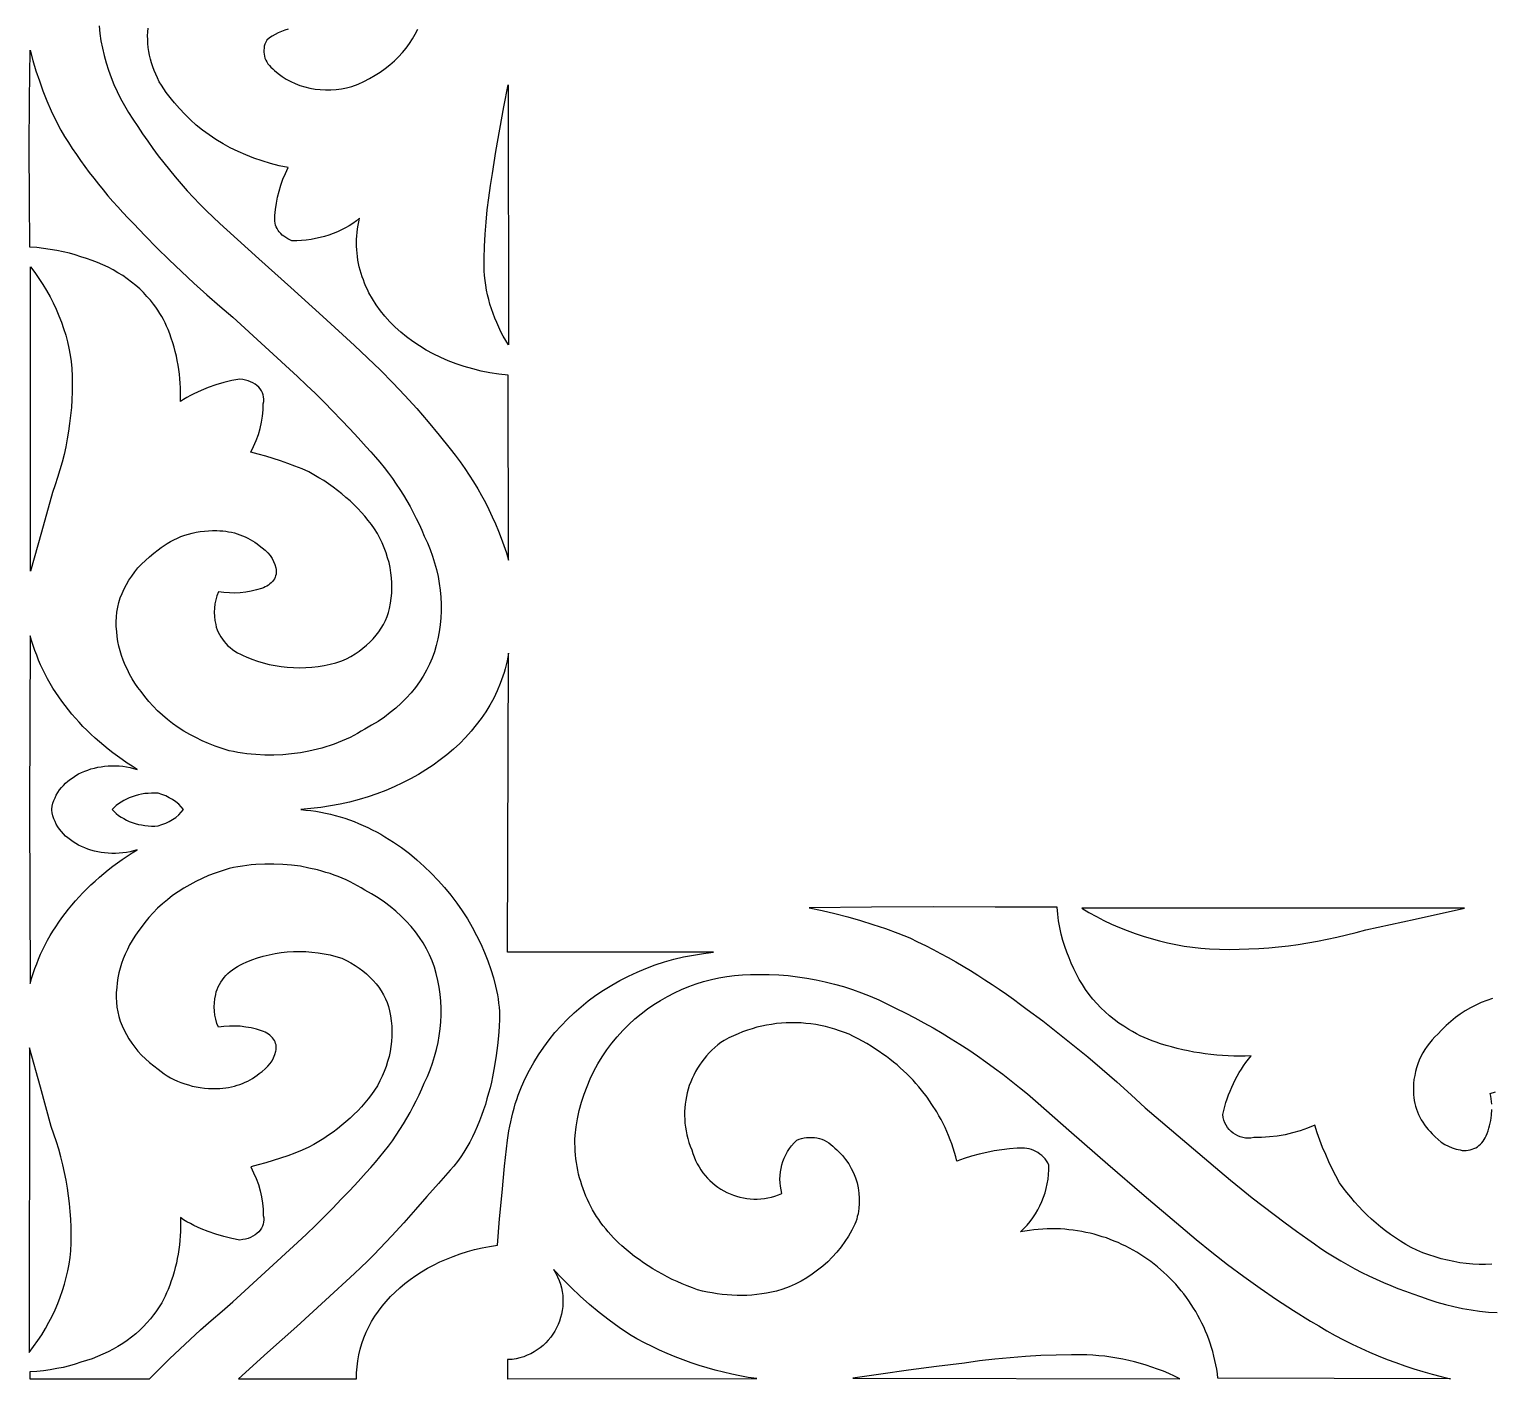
# Model space of a CAD drawing. Extents: x -204 to 222, y -183 to 183.
# Drawn here: x -204.2 to -99.9, y -182.9 to -86.8 of the extents above; entities that cross this region are included whole.
import ezdxf

# ---------------------------------------------------------------- set-up
doc = ezdxf.new("R2010")
doc.units = 0
doc.header["$MEASUREMENT"] = 0
doc.layers.add('LAYER_1', color=18, linetype='CONTINUOUS')

msp = doc.modelspace()

# ---------------------------------------------------------------- linework, layer by layer
at = {"layer": 'LAYER_1'}
for points in [[(-199.19, -86.54), (-199.14, -87.07), (-199.06, -87.6), (-198.96, -88.13), (-198.84, -88.66), (-198.7, -89.18), (-198.53, -89.7), (-198.34, -90.21), (-198.14, -90.72), (-197.91, -91.22), (-197.66, -91.72), (-197.39, -92.21), (-197.1, -92.7), (-196.78, -93.18), (-196.44, -93.71), (-196.09, -94.24), (-195.73, -94.76), (-195.36, -95.28), (-194.98, -95.79), (-194.59, -96.3), (-194.18, -96.8), (-193.77, -97.3), (-193.35, -97.79), (-192.91, -98.28), (-192.47, -98.76), (-192.01, -99.24), (-191.55, -99.71), (-191.07, -100.17), (-190.58, -100.63), (-190.09, -101.08), (-187.8, -103.13), (-185.52, -105.18), (-183.25, -107.25), (-181, -109.32), (-180.07, -110.19), (-179.15, -111.07), (-178.26, -111.97), (-177.4, -112.88), (-176.55, -113.81), (-175.74, -114.75), (-174.95, -115.7), (-174.18, -116.67), (-173.82, -117.13), (-173.47, -117.6), (-173.14, -118.07), (-172.82, -118.55), (-172.51, -119.03), (-172.21, -119.52), (-171.93, -120.01), (-171.66, -120.5), (-171.41, -121), (-171.17, -121.51), (-170.94, -122.02), (-170.73, -122.53), (-170.53, -123.04), (-170.34, -123.56), (-170.17, -124.08), (-170.01, -124.61), (-170.04, -111.42), (-170.7, -111.35), (-171.34, -111.25), (-171.96, -111.13), (-172.57, -110.98), (-173.17, -110.81), (-173.75, -110.62), (-174.31, -110.41), (-174.85, -110.17), (-175.38, -109.91), (-175.88, -109.64), (-176.37, -109.34), (-176.84, -109.03), (-177.28, -108.7), (-177.7, -108.36), (-178.1, -108), (-178.47, -107.62), (-178.82, -107.23), (-179.15, -106.83), (-179.45, -106.41), (-179.72, -105.99), (-179.96, -105.55), (-180.07, -105.33), (-180.18, -105.1), (-180.27, -104.87), (-180.36, -104.64), (-180.45, -104.41), (-180.52, -104.18), (-180.59, -103.94), (-180.65, -103.7), (-180.7, -103.46), (-180.75, -103.22), (-180.78, -102.98), (-180.81, -102.74), (-180.83, -102.49), (-180.84, -102.24), (-180.84, -102), (-180.84, -101.75), (-180.83, -101.5), (-180.8, -101.25), (-180.77, -100.99), (-180.73, -100.74), (-180.68, -100.49), (-180.63, -100.24), (-180.86, -100.43), (-181.11, -100.61), (-181.37, -100.78), (-181.64, -100.93), (-181.92, -101.08), (-182.21, -101.21), (-182.51, -101.33), (-182.81, -101.44), (-183.12, -101.54), (-183.44, -101.62), (-183.77, -101.69), (-184.09, -101.75), (-184.43, -101.8), (-184.76, -101.83), (-185.1, -101.85), (-185.45, -101.85), (-185.6, -101.78), (-185.75, -101.71), (-185.89, -101.62), (-186.02, -101.53), (-186.14, -101.44), (-186.25, -101.33), (-186.35, -101.22), (-186.43, -101.11), (-186.51, -100.98), (-186.57, -100.86), (-186.62, -100.73), (-186.65, -100.6), (-186.68, -100.46), (-186.68, -100.33), (-186.68, -100.19), (-186.66, -100.05), (-186.62, -99.61), (-186.55, -99.18), (-186.47, -98.75), (-186.36, -98.32), (-186.24, -97.89), (-186.09, -97.47), (-185.92, -97.05), (-185.73, -96.64), (-186.36, -96.5), (-186.97, -96.34), (-187.58, -96.16), (-188.16, -95.96), (-188.74, -95.73), (-189.29, -95.49), (-189.84, -95.22), (-190.36, -94.94), (-190.87, -94.63), (-191.35, -94.31), (-191.82, -93.97), (-192.27, -93.61), (-192.69, -93.23), (-193.09, -92.84), (-193.47, -92.43), (-193.83, -92.01), (-194.04, -91.77), (-194.23, -91.53), (-194.42, -91.28), (-194.59, -91.03), (-194.75, -90.77), (-194.9, -90.52), (-195.04, -90.25), (-195.16, -89.99), (-195.27, -89.72), (-195.37, -89.45), (-195.46, -89.18), (-195.54, -88.91), (-195.6, -88.63), (-195.65, -88.36), (-195.69, -88.08), (-195.72, -87.8), (-195.73, -87.52), (-195.74, -87.24), (-195.73, -86.96), (-195.7, -86.69)], [(-185.72, -86.78), (-185.96, -86.85), (-186.19, -86.94), (-186.42, -87.03), (-186.64, -87.15), (-186.85, -87.27), (-187.05, -87.4), (-187.24, -87.55), (-187.31, -87.69), (-187.37, -87.83), (-187.42, -87.98), (-187.44, -88.12), (-187.46, -88.27), (-187.46, -88.41), (-187.44, -88.56), (-187.41, -88.7), (-187.37, -88.84), (-187.31, -88.98), (-187.24, -89.11), (-187.16, -89.24), (-187.06, -89.37), (-186.95, -89.49), (-186.82, -89.6), (-186.69, -89.71), (-186.43, -89.93), (-186.15, -90.14), (-185.85, -90.33), (-185.54, -90.5), (-185.21, -90.65), (-184.88, -90.78), (-184.53, -90.89), (-184.17, -90.97), (-183.8, -91.04), (-183.43, -91.08), (-183.06, -91.1), (-182.68, -91.1), (-182.3, -91.07), (-181.92, -91.02), (-181.55, -90.95), (-181.17, -90.86), (-180.74, -90.68), (-180.32, -90.49), (-179.92, -90.29), (-179.53, -90.06), (-179.16, -89.83), (-178.8, -89.57), (-178.47, -89.31), (-178.15, -89.03), (-177.85, -88.74), (-177.57, -88.44), (-177.31, -88.13), (-177.07, -87.8), (-176.85, -87.47), (-176.66, -87.12), (-176.48, -86.77)], [(-99.93, -174.77), (-100.39, -174.78), (-100.84, -174.78), (-101.3, -174.76), (-101.76, -174.72), (-102.21, -174.66), (-102.66, -174.58), (-103.11, -174.49), (-103.55, -174.38), (-103.99, -174.25), (-104.42, -174.11), (-104.85, -173.95), (-105.28, -173.77), (-105.7, -173.57), (-106.07, -173.36), (-106.44, -173.13), (-106.81, -172.89), (-107.16, -172.65), (-107.51, -172.39), (-107.85, -172.13), (-108.19, -171.85), (-108.51, -171.57), (-108.83, -171.27), (-109.13, -170.97), (-109.43, -170.65), (-109.72, -170.33), (-110, -170), (-110.27, -169.66), (-110.54, -169.32), (-110.79, -168.96), (-111.06, -168.47), (-111.31, -167.98), (-111.55, -167.47), (-111.78, -166.96), (-112, -166.45), (-112.2, -165.93), (-112.38, -165.4), (-112.55, -164.87), (-113.07, -165.08), (-113.6, -165.26), (-114.14, -165.41), (-114.68, -165.54), (-115.23, -165.64), (-115.79, -165.7), (-116.35, -165.74), (-116.91, -165.75), (-117.11, -165.78), (-117.3, -165.79), (-117.5, -165.78), (-117.69, -165.75), (-117.87, -165.69), (-118.05, -165.62), (-118.21, -165.53), (-118.37, -165.43), (-118.52, -165.31), (-118.65, -165.17), (-118.77, -165.02), (-118.87, -164.86), (-118.96, -164.69), (-119.03, -164.5), (-119.08, -164.31), (-119.1, -164.11), (-119.04, -163.82), (-118.97, -163.54), (-118.89, -163.25), (-118.8, -162.98), (-118.7, -162.7), (-118.6, -162.43), (-118.48, -162.16), (-118.36, -161.89), (-118.23, -161.63), (-118.09, -161.37), (-117.94, -161.12), (-117.79, -160.87), (-117.63, -160.63), (-117.46, -160.39), (-117.28, -160.16), (-117.1, -159.93), (-117.51, -159.94), (-117.92, -159.94), (-118.33, -159.94), (-118.74, -159.92), (-119.14, -159.9), (-119.55, -159.87), (-119.96, -159.83), (-120.36, -159.78), (-120.77, -159.72), (-121.17, -159.65), (-121.57, -159.57), (-121.97, -159.49), (-122.37, -159.39), (-122.76, -159.29), (-123.16, -159.18), (-123.55, -159.06), (-123.85, -158.96), (-124.14, -158.86), (-124.43, -158.74), (-124.72, -158.62), (-125, -158.49), (-125.27, -158.35), (-125.55, -158.2), (-125.81, -158.04), (-126.17, -157.82), (-126.52, -157.59), (-126.86, -157.33), (-127.19, -157.07), (-127.5, -156.79), (-127.81, -156.5), (-128.1, -156.19), (-128.38, -155.88), (-128.64, -155.55), (-128.89, -155.2), (-129.12, -154.85), (-129.34, -154.49), (-129.55, -154.11), (-129.73, -153.73), (-129.91, -153.33), (-130.06, -152.93), (-130.23, -152.54), (-130.38, -152.13), (-130.51, -151.7), (-130.63, -151.25), (-130.73, -150.79), (-130.82, -150.31), (-130.88, -149.83), (-130.92, -149.34), (-135.34, -149.32), (-139.75, -149.31), (-144.16, -149.33), (-148.58, -149.38), (-147.66, -149.57), (-146.75, -149.78), (-145.84, -150.02), (-144.94, -150.28), (-144.05, -150.56), (-143.16, -150.86), (-142.28, -151.18), (-141.41, -151.52), (-140.86, -151.79), (-140.31, -152.06), (-139.76, -152.34), (-139.22, -152.63), (-138.68, -152.92), (-138.15, -153.23), (-137.62, -153.53), (-137.09, -153.85), (-136.57, -154.17), (-136.06, -154.5), (-135.54, -154.84), (-135.04, -155.18), (-134.53, -155.53), (-134.03, -155.89), (-133.54, -156.26), (-133.05, -156.63), (-131.95, -157.44), (-130.87, -158.28), (-129.8, -159.13), (-128.74, -159.99), (-127.7, -160.88), (-126.67, -161.78), (-125.65, -162.7), (-124.65, -163.63), (-119.33, -168.15), (-118.57, -168.79), (-117.8, -169.41), (-117.02, -170.03), (-116.24, -170.64), (-115.45, -171.23), (-114.66, -171.83), (-113.86, -172.41), (-113.05, -172.98), (-112.59, -173.32), (-112.12, -173.64), (-111.65, -173.95), (-111.17, -174.25), (-110.69, -174.54), (-110.2, -174.82), (-109.71, -175.09), (-109.21, -175.35), (-108.7, -175.6), (-108.19, -175.84), (-107.67, -176.07), (-107.15, -176.29), (-106.63, -176.5), (-106.1, -176.7), (-105.57, -176.89), (-105.03, -177.06), (-104.44, -177.28), (-103.85, -177.47), (-103.25, -177.64), (-102.64, -177.79), (-102.03, -177.92), (-101.42, -178.03), (-100.81, -178.12), (-100.19, -178.18), (-99.57, -178.22)], [(-99.9, -155.83), (-100.3, -155.97), (-100.7, -156.13), (-101.08, -156.31), (-101.46, -156.51), (-101.83, -156.72), (-102.19, -156.96), (-102.53, -157.2), (-102.87, -157.47), (-103.19, -157.76), (-103.5, -158.06), (-103.8, -158.37), (-104.01, -158.57), (-104.2, -158.78), (-104.39, -159.01), (-104.56, -159.24), (-104.72, -159.47), (-104.86, -159.72), (-105, -159.97), (-105.11, -160.23), (-105.22, -160.5), (-105.31, -160.77), (-105.38, -161.05), (-105.44, -161.33), (-105.49, -161.61), (-105.52, -161.9), (-105.53, -162.19), (-105.53, -162.48), (-105.52, -162.69), (-105.5, -162.9), (-105.47, -163.11), (-105.43, -163.32), (-105.37, -163.52), (-105.31, -163.72), (-105.24, -163.92), (-105.16, -164.11), (-105.07, -164.3), (-104.97, -164.48), (-104.86, -164.66), (-104.74, -164.83), (-104.62, -165), (-104.48, -165.16), (-104.34, -165.32), (-104.19, -165.47), (-103.99, -165.69), (-103.77, -165.89), (-103.54, -166.07), (-103.3, -166.23), (-103.04, -166.36), (-102.77, -166.48), (-102.49, -166.57), (-102.2, -166.63), (-102.05, -166.66), (-101.91, -166.67), (-101.77, -166.66), (-101.63, -166.65), (-101.49, -166.62), (-101.35, -166.58), (-101.22, -166.53), (-101.09, -166.47), (-100.97, -166.4), (-100.86, -166.31), (-100.75, -166.22), (-100.65, -166.12), (-100.56, -166.01), (-100.48, -165.89), (-100.41, -165.77), (-100.35, -165.63), (-100.27, -165.45), (-100.21, -165.27), (-100.15, -165.08), (-100.1, -164.9), (-100.05, -164.71), (-100.01, -164.52), (-99.96, -164.14), (-99.94, -163.75)], [(-99.94, -163.37), (-99.96, -163.17), (-99.98, -162.98), (-100.01, -162.79), (-100.05, -162.6), (-99.69, -162.49)]]:
    msp.add_lwpolyline(points, dxfattribs=at)
for points in [[(-180.26, -136.64), (-180.52, -136.8), (-180.78, -136.95), (-181.04, -137.09), (-181.31, -137.23), (-181.59, -137.36), (-181.87, -137.48), (-182.15, -137.6), (-182.44, -137.71), (-182.73, -137.81), (-183.03, -137.91), (-183.33, -137.99), (-183.63, -138.08), (-184.24, -138.22), (-184.85, -138.33), (-185.48, -138.41), (-186.11, -138.47), (-186.75, -138.5), (-187.39, -138.49), (-188.03, -138.46), (-188.35, -138.43), (-188.66, -138.4), (-188.98, -138.35), (-189.3, -138.3), (-189.62, -138.24), (-189.93, -138.18), (-190.43, -138.02), (-190.91, -137.86), (-191.39, -137.67), (-191.85, -137.47), (-192.3, -137.25), (-192.73, -137.02), (-193.15, -136.78), (-193.56, -136.52), (-193.95, -136.24), (-194.32, -135.96), (-194.68, -135.66), (-195.02, -135.34), (-195.35, -135.02), (-195.65, -134.68), (-195.94, -134.33), (-196.2, -133.97), (-196.43, -133.67), (-196.64, -133.36), (-196.84, -133.05), (-197.02, -132.73), (-197.18, -132.4), (-197.33, -132.08), (-197.47, -131.74), (-197.59, -131.41), (-197.69, -131.07), (-197.78, -130.73), (-197.85, -130.39), (-197.9, -130.04), (-197.94, -129.69), (-197.97, -129.34), (-197.97, -128.99), (-197.96, -128.64), (-197.92, -128.3), (-197.86, -127.96), (-197.78, -127.63), (-197.68, -127.3), (-197.55, -126.97), (-197.41, -126.66), (-197.25, -126.34), (-197.07, -126.04), (-196.87, -125.74), (-196.65, -125.44), (-196.42, -125.16), (-196.16, -124.88), (-195.89, -124.62), (-195.61, -124.36), (-195.3, -124.11), (-194.98, -123.88), (-194.78, -123.71), (-194.56, -123.56), (-194.34, -123.41), (-194.1, -123.27), (-193.86, -123.15), (-193.61, -123.03), (-193.36, -122.93), (-193.09, -122.83), (-192.82, -122.75), (-192.55, -122.68), (-192.27, -122.62), (-191.98, -122.57), (-191.69, -122.53), (-191.4, -122.51), (-191.11, -122.5), (-190.81, -122.5), (-190.6, -122.51), (-190.38, -122.52), (-190.17, -122.55), (-189.96, -122.58), (-189.76, -122.62), (-189.55, -122.67), (-189.35, -122.73), (-189.16, -122.8), (-188.97, -122.87), (-188.78, -122.95), (-188.6, -123.03), (-188.42, -123.13), (-188.25, -123.23), (-188.09, -123.33), (-187.93, -123.45), (-187.78, -123.57), (-187.56, -123.72), (-187.36, -123.9), (-187.17, -124.08), (-187.01, -124.28), (-186.87, -124.48), (-186.76, -124.7), (-186.67, -124.92), (-186.6, -125.15), (-186.58, -125.26), (-186.57, -125.38), (-186.57, -125.49), (-186.58, -125.61), (-186.61, -125.72), (-186.65, -125.82), (-186.7, -125.93), (-186.77, -126.03), (-186.84, -126.12), (-186.92, -126.21), (-187.02, -126.3), (-187.12, -126.38), (-187.23, -126.45), (-187.35, -126.51), (-187.48, -126.57), (-187.62, -126.62), (-187.98, -126.73), (-188.36, -126.82), (-188.74, -126.89), (-189.13, -126.93), (-189.52, -126.95), (-189.91, -126.94), (-190.31, -126.91), (-190.69, -126.86), (-190.8, -127.14), (-190.88, -127.43), (-190.94, -127.72), (-190.98, -128.02), (-190.99, -128.31), (-190.98, -128.61), (-190.94, -128.9), (-190.88, -129.2), (-190.84, -129.38), (-190.78, -129.56), (-190.71, -129.74), (-190.62, -129.91), (-190.52, -130.08), (-190.41, -130.24), (-190.29, -130.4), (-190.15, -130.55), (-190.01, -130.7), (-189.85, -130.83), (-189.68, -130.96), (-189.51, -131.09), (-189.32, -131.2), (-189.12, -131.31), (-188.92, -131.41), (-188.71, -131.5), (-188.31, -131.66), (-187.9, -131.8), (-187.49, -131.93), (-187.07, -132.03), (-186.64, -132.12), (-186.21, -132.18), (-185.78, -132.23), (-185.34, -132.26), (-184.9, -132.27), (-184.46, -132.26), (-184.03, -132.23), (-183.59, -132.18), (-183.16, -132.11), (-182.73, -132.02), (-182.31, -131.91), (-181.89, -131.78), (-181.56, -131.63), (-181.25, -131.46), (-180.95, -131.27), (-180.66, -131.08), (-180.39, -130.88), (-180.13, -130.66), (-179.89, -130.44), (-179.66, -130.2), (-179.45, -129.96), (-179.26, -129.71), (-179.09, -129.45), (-178.93, -129.18), (-178.79, -128.91), (-178.67, -128.62), (-178.57, -128.34), (-178.49, -128.05), (-178.43, -127.68), (-178.38, -127.32), (-178.34, -126.95), (-178.33, -126.59), (-178.34, -126.23), (-178.36, -125.86), (-178.4, -125.5), (-178.46, -125.14), (-178.53, -124.78), (-178.63, -124.43), (-178.74, -124.08), (-178.87, -123.73), (-179.02, -123.38), (-179.18, -123.04), (-179.36, -122.7), (-179.56, -122.37), (-179.78, -122.07), (-180.01, -121.77), (-180.25, -121.48), (-180.5, -121.2), (-180.76, -120.92), (-181.03, -120.65), (-181.31, -120.39), (-181.6, -120.13), (-181.9, -119.88), (-182.2, -119.64), (-182.52, -119.4), (-182.85, -119.17), (-183.18, -118.94), (-183.53, -118.73), (-183.88, -118.52), (-184.24, -118.32), (-184.73, -118.11), (-185.24, -117.9), (-185.75, -117.71), (-186.26, -117.53), (-186.79, -117.36), (-187.31, -117.2), (-187.85, -117.05), (-188.39, -116.92), (-188.18, -116.5), (-187.99, -116.08), (-187.84, -115.65), (-187.71, -115.22), (-187.61, -114.78), (-187.54, -114.34), (-187.5, -113.9), (-187.5, -113.46), (-187.46, -113.3), (-187.45, -113.14), (-187.47, -112.98), (-187.5, -112.83), (-187.55, -112.69), (-187.63, -112.55), (-187.71, -112.41), (-187.82, -112.29), (-187.94, -112.17), (-188.08, -112.07), (-188.23, -111.97), (-188.4, -111.89), (-188.57, -111.82), (-188.76, -111.77), (-188.96, -111.73), (-189.16, -111.71), (-189.74, -111.81), (-190.31, -111.95), (-190.87, -112.11), (-191.41, -112.3), (-191.93, -112.51), (-192.19, -112.63), (-192.44, -112.75), (-192.69, -112.88), (-192.93, -113.01), (-193.17, -113.15), (-193.4, -113.3), (-193.39, -112.97), (-193.39, -112.65), (-193.39, -112.32), (-193.41, -112), (-193.43, -111.68), (-193.46, -111.35), (-193.51, -111.03), (-193.56, -110.71), (-193.62, -110.39), (-193.68, -110.07), (-193.76, -109.75), (-193.85, -109.43), (-193.94, -109.11), (-194.05, -108.8), (-194.16, -108.48), (-194.28, -108.17), (-194.38, -107.94), (-194.49, -107.7), (-194.6, -107.47), (-194.73, -107.24), (-194.86, -107.02), (-195.01, -106.8), (-195.16, -106.58), (-195.32, -106.37), (-195.54, -106.09), (-195.78, -105.81), (-196.03, -105.54), (-196.3, -105.28), (-196.58, -105.03), (-196.88, -104.79), (-197.19, -104.56), (-197.51, -104.33), (-197.85, -104.13), (-198.19, -103.93), (-198.55, -103.74), (-198.92, -103.57), (-199.3, -103.4), (-199.69, -103.25), (-200.09, -103.12), (-200.5, -102.99), (-200.9, -102.86), (-201.31, -102.74), (-201.75, -102.64), (-202.2, -102.54), (-202.67, -102.46), (-203.15, -102.39), (-203.64, -102.34), (-204.14, -102.31), (-204.16, -98.8), (-204.17, -95.29), (-204.15, -91.78), (-204.11, -88.27), (-203.91, -89), (-203.69, -89.73), (-203.45, -90.45), (-203.19, -91.16), (-202.91, -91.87), (-202.6, -92.58), (-202.27, -93.28), (-201.93, -93.97), (-201.66, -94.41), (-201.38, -94.85), (-201.1, -95.28), (-200.81, -95.71), (-200.51, -96.14), (-200.2, -96.56), (-199.89, -96.98), (-199.57, -97.4), (-199.24, -97.82), (-198.9, -98.23), (-198.56, -98.64), (-198.21, -99.04), (-197.86, -99.44), (-197.5, -99.84), (-197.13, -100.23), (-196.75, -100.62), (-195.92, -101.49), (-195.08, -102.35), (-194.21, -103.2), (-193.33, -104.04), (-192.44, -104.87), (-191.52, -105.69), (-190.59, -106.5), (-189.65, -107.3), (-185.06, -111.53), (-184.42, -112.13), (-183.78, -112.74), (-183.16, -113.36), (-182.54, -113.98), (-181.93, -114.61), (-181.33, -115.24), (-180.74, -115.88), (-180.16, -116.52), (-179.82, -116.89), (-179.5, -117.26), (-179.18, -117.63), (-178.87, -118.01), (-178.58, -118.4), (-178.29, -118.79), (-178.02, -119.18), (-177.75, -119.58), (-177.5, -119.98), (-177.26, -120.39), (-177.02, -120.79), (-176.8, -121.21), (-176.59, -121.63), (-176.39, -122.05), (-176.2, -122.47), (-176.02, -122.9), (-175.8, -123.36), (-175.6, -123.84), (-175.43, -124.31), (-175.28, -124.8), (-175.15, -125.28), (-175.04, -125.77), (-174.95, -126.26), (-174.89, -126.75), (-174.84, -127.24), (-174.82, -127.73), (-174.82, -128.23), (-174.85, -128.72), (-174.89, -129.22), (-174.96, -129.71), (-175.05, -130.2), (-175.17, -130.69), (-175.3, -131.14), (-175.46, -131.59), (-175.64, -132.02), (-175.86, -132.45), (-176.09, -132.87), (-176.36, -133.28), (-176.65, -133.67), (-176.96, -134.06), (-177.3, -134.43), (-177.66, -134.79), (-178.04, -135.14), (-178.44, -135.47), (-178.86, -135.79), (-179.31, -136.09), (-179.77, -136.37)], [(-170.05, -90.73), (-170.02, -109.27), (-170.21, -108.96), (-170.39, -108.64), (-170.56, -108.33), (-170.71, -108.01), (-170.86, -107.68), (-171, -107.36), (-171.12, -107.03), (-171.24, -106.7), (-171.34, -106.37), (-171.43, -106.03), (-171.51, -105.7), (-171.58, -105.36), (-171.64, -105.02), (-171.68, -104.68), (-171.72, -104.33), (-171.74, -103.99), (-171.75, -103.12), (-171.73, -102.25), (-171.69, -101.39), (-171.62, -100.52), (-171.54, -99.65), (-171.43, -98.79), (-171.3, -97.92), (-171.15, -97.06), (-170.91, -95.48), (-170.64, -93.89), (-170.35, -92.31)], [(-202.52, -119.79), (-203.29, -122.6), (-204.07, -125.4), (-204.09, -103.7), (-203.77, -104.12), (-203.48, -104.54), (-203.2, -104.97), (-202.94, -105.4), (-202.69, -105.84), (-202.46, -106.28), (-202.25, -106.73), (-202.05, -107.19), (-201.88, -107.64), (-201.72, -108.11), (-201.57, -108.57), (-201.45, -109.04), (-201.34, -109.51), (-201.25, -109.99), (-201.18, -110.46), (-201.13, -110.94), (-201.11, -111.5), (-201.1, -112.06), (-201.11, -112.62), (-201.13, -113.18), (-201.17, -113.74), (-201.22, -114.3), (-201.29, -114.86), (-201.37, -115.41), (-201.46, -115.97), (-201.57, -116.52), (-201.69, -117.07), (-201.83, -117.62), (-201.98, -118.17), (-202.15, -118.71), (-202.33, -119.25)], [(-204.15, -142.38), (-204.1, -154.76), (-204, -154.41), (-203.89, -154.06), (-203.77, -153.71), (-203.64, -153.37), (-203.5, -153.03), (-203.36, -152.69), (-203.2, -152.35), (-203.03, -152.02), (-202.86, -151.69), (-202.67, -151.36), (-202.48, -151.04), (-202.27, -150.72), (-202.06, -150.4), (-201.84, -150.09), (-201.61, -149.78), (-201.37, -149.48), (-201.13, -149.18), (-200.87, -148.88), (-200.61, -148.59), (-200.34, -148.3), (-200.06, -148.02), (-199.77, -147.74), (-199.48, -147.47), (-199.17, -147.2), (-198.86, -146.94), (-198.54, -146.68), (-198.22, -146.42), (-197.88, -146.18), (-197.54, -145.93), (-197.19, -145.7), (-196.83, -145.47), (-196.47, -145.24), (-196.73, -145.32), (-196.99, -145.38), (-197.25, -145.43), (-197.51, -145.47), (-197.77, -145.49), (-198.03, -145.5), (-198.29, -145.5), (-198.54, -145.49), (-198.8, -145.47), (-199.05, -145.44), (-199.29, -145.39), (-199.53, -145.34), (-199.77, -145.27), (-200, -145.19), (-200.22, -145.11), (-200.44, -145.01), (-200.65, -144.91), (-200.85, -144.79), (-201.05, -144.67), (-201.23, -144.54), (-201.41, -144.4), (-201.58, -144.26), (-201.73, -144.1), (-201.88, -143.94), (-202.01, -143.77), (-202.13, -143.6), (-202.24, -143.41), (-202.33, -143.23), (-202.41, -143.03), (-202.48, -142.83), (-202.53, -142.62), (-202.56, -142.41), (-202.56, -142.38), (-202.56, -142.34), (-202.53, -142.13), (-202.48, -141.92), (-202.41, -141.72), (-202.33, -141.53), (-202.24, -141.34), (-202.13, -141.16), (-202.01, -140.98), (-201.88, -140.81), (-201.73, -140.65), (-201.58, -140.5), (-201.41, -140.35), (-201.23, -140.21), (-201.05, -140.08), (-200.85, -139.96), (-200.65, -139.84), (-200.44, -139.74), (-200.22, -139.64), (-200, -139.56), (-199.77, -139.48), (-199.53, -139.42), (-199.29, -139.36), (-199.05, -139.32), (-198.8, -139.28), (-198.54, -139.26), (-198.29, -139.25), (-198.03, -139.25), (-197.77, -139.26), (-197.51, -139.29), (-197.25, -139.32), (-196.99, -139.37), (-196.73, -139.44), (-196.47, -139.51), (-196.83, -139.29), (-197.19, -139.06), (-197.54, -138.82), (-197.88, -138.58), (-198.22, -138.33), (-198.54, -138.08), (-198.86, -137.82), (-199.17, -137.55), (-199.48, -137.29), (-199.77, -137.01), (-200.06, -136.73), (-200.34, -136.45), (-200.61, -136.16), (-200.87, -135.87), (-201.13, -135.58), (-201.37, -135.28), (-201.61, -134.97), (-201.84, -134.66), (-202.06, -134.35), (-202.27, -134.04), (-202.48, -133.72), (-202.67, -133.39), (-202.86, -133.07), (-203.03, -132.74), (-203.2, -132.4), (-203.36, -132.07), (-203.5, -131.73), (-203.64, -131.38), (-203.77, -131.04), (-203.89, -130.69), (-204, -130.34), (-204.1, -129.99)], [(-170.01, -131.23), (-170.06, -131.51), (-170.11, -131.79), (-170.18, -132.06), (-170.25, -132.34), (-170.32, -132.61), (-170.41, -132.87), (-170.6, -133.4), (-170.82, -133.92), (-171.06, -134.43), (-171.34, -134.93), (-171.63, -135.42), (-171.96, -135.89), (-172.31, -136.35), (-172.68, -136.8), (-173.08, -137.24), (-173.49, -137.66), (-173.93, -138.07), (-174.4, -138.47), (-174.88, -138.84), (-175.38, -139.21), (-175.9, -139.55), (-176.44, -139.88), (-177, -140.19), (-177.57, -140.48), (-178.16, -140.76), (-178.77, -141.01), (-179.39, -141.25), (-180.02, -141.47), (-180.67, -141.66), (-181.34, -141.84), (-182.01, -141.99), (-182.7, -142.12), (-183.4, -142.23), (-184.1, -142.31), (-184.82, -142.38), (-184.46, -142.41), (-184.1, -142.45), (-183.75, -142.5), (-183.4, -142.56), (-183.05, -142.63), (-182.7, -142.7), (-182.36, -142.79), (-182.02, -142.89), (-181.68, -143), (-181.35, -143.11), (-181.02, -143.23), (-180.7, -143.36), (-180.37, -143.5), (-180.05, -143.65), (-179.74, -143.81), (-179.43, -143.97), (-179.12, -144.14), (-178.82, -144.31), (-178.52, -144.5), (-178.22, -144.69), (-177.93, -144.88), (-177.64, -145.09), (-177.08, -145.51), (-176.54, -145.96), (-176.02, -146.43), (-175.52, -146.91), (-175.03, -147.42), (-174.57, -147.94), (-174.13, -148.48), (-173.71, -149.04), (-173.32, -149.6), (-172.95, -150.17), (-172.61, -150.76), (-172.29, -151.35), (-171.99, -151.95), (-171.73, -152.55), (-171.49, -153.15), (-171.27, -153.76), (-171.09, -154.37), (-170.94, -154.97), (-170.81, -155.57), (-170.76, -155.87), (-170.72, -156.17), (-170.69, -156.46), (-170.66, -156.76), (-170.67, -157.28), (-170.69, -157.86), (-170.74, -158.5), (-170.8, -159.18), (-170.89, -159.9), (-171.01, -160.64), (-171.16, -161.41), (-171.24, -161.8), (-171.33, -162.2), (-171.44, -162.59), (-171.55, -162.99), (-171.66, -163.39), (-171.79, -163.78), (-171.93, -164.17), (-172.08, -164.56), (-172.24, -164.95), (-172.41, -165.33), (-172.59, -165.7), (-172.78, -166.07), (-172.98, -166.43), (-173.2, -166.78), (-173.42, -167.12), (-173.66, -167.46), (-173.92, -167.78), (-174.18, -168.08), (-175.01, -169.01), (-175.83, -169.94), (-176.65, -170.88), (-177.47, -171.82), (-178.32, -172.74), (-178.75, -173.2), (-179.18, -173.66), (-179.62, -174.11), (-180.07, -174.56), (-180.53, -175), (-181, -175.43), (-183.05, -177.32), (-185.11, -179.2), (-187.18, -181.07), (-189.26, -182.93), (-180.84, -182.93), (-180.84, -182.5), (-180.81, -182.07), (-180.76, -181.65), (-180.69, -181.23), (-180.59, -180.82), (-180.47, -180.41), (-180.33, -180.01), (-180.16, -179.62), (-179.98, -179.23), (-179.77, -178.85), (-179.54, -178.48), (-179.29, -178.12), (-179.02, -177.76), (-178.73, -177.42), (-178.43, -177.08), (-178.1, -176.76), (-177.76, -176.45), (-177.4, -176.14), (-177.02, -175.85), (-176.63, -175.58), (-176.22, -175.31), (-175.8, -175.06), (-175.36, -174.83), (-174.9, -174.61), (-174.43, -174.4), (-173.95, -174.21), (-173.46, -174.03), (-172.95, -173.87), (-172.43, -173.73), (-171.9, -173.61), (-171.36, -173.5), (-170.81, -173.42), (-170.65, -171.54), (-170.48, -169.67), (-170.29, -167.79), (-170.08, -165.92), (-170.03, -165.59), (-169.99, -165.26), (-169.93, -164.94), (-169.86, -164.62), (-169.79, -164.3), (-169.71, -163.98), (-169.62, -163.66), (-169.53, -163.35), (-169.43, -163.04), (-169.32, -162.73), (-169.08, -162.13), (-168.82, -161.53), (-168.53, -160.95), (-168.21, -160.39), (-167.87, -159.84), (-167.51, -159.3), (-167.12, -158.78), (-166.71, -158.27), (-166.27, -157.78), (-165.82, -157.31), (-165.34, -156.86), (-164.84, -156.42), (-164.33, -156.01), (-163.79, -155.61), (-163.24, -155.24), (-162.66, -154.88), (-162.08, -154.55), (-161.47, -154.24), (-160.85, -153.95), (-160.22, -153.69), (-159.57, -153.44), (-158.91, -153.23), (-158.23, -153.04), (-157.54, -152.87), (-156.84, -152.74), (-156.13, -152.63), (-155.41, -152.54), (-170.08, -152.54)], [(-198.27, -142.38), (-198.12, -142.52), (-197.97, -142.66), (-197.8, -142.79), (-197.62, -142.91), (-197.43, -143.02), (-197.24, -143.12), (-197.04, -143.22), (-196.83, -143.3), (-196.61, -143.37), (-196.39, -143.43), (-196.16, -143.47), (-195.93, -143.51), (-195.7, -143.54), (-195.46, -143.55), (-195.23, -143.55), (-194.99, -143.54), (-194.71, -143.45), (-194.44, -143.35), (-194.19, -143.22), (-193.95, -143.09), (-193.73, -142.93), (-193.52, -142.76), (-193.34, -142.57), (-193.18, -142.38), (-193.34, -142.18), (-193.52, -141.99), (-193.73, -141.82), (-193.95, -141.67), (-194.19, -141.53), (-194.44, -141.4), (-194.71, -141.3), (-194.99, -141.21), (-195.23, -141.2), (-195.46, -141.2), (-195.7, -141.22), (-195.93, -141.24), (-196.16, -141.28), (-196.39, -141.33), (-196.61, -141.39), (-196.83, -141.46), (-197.04, -141.54), (-197.24, -141.63), (-197.43, -141.73), (-197.62, -141.84), (-197.8, -141.96), (-197.97, -142.09), (-198.12, -142.23)], [(-195.6, -182.93), (-194.89, -182.22), (-194.18, -181.51), (-193.45, -180.82), (-192.71, -180.13), (-191.96, -179.45), (-191.2, -178.78), (-190.43, -178.11), (-189.65, -177.45), (-185.06, -173.23), (-184.42, -172.62), (-183.78, -172.01), (-183.16, -171.39), (-182.54, -170.77), (-181.93, -170.14), (-181.33, -169.51), (-180.74, -168.87), (-180.16, -168.23), (-179.82, -167.87), (-179.5, -167.5), (-179.18, -167.12), (-178.87, -166.74), (-178.58, -166.35), (-178.29, -165.97), (-178.02, -165.57), (-177.75, -165.17), (-177.5, -164.77), (-177.26, -164.37), (-177.02, -163.96), (-176.8, -163.54), (-176.59, -163.13), (-176.39, -162.71), (-176.2, -162.28), (-176.02, -161.86), (-175.8, -161.39), (-175.6, -160.91), (-175.43, -160.44), (-175.28, -159.96), (-175.15, -159.47), (-175.04, -158.98), (-174.95, -158.5), (-174.89, -158), (-174.84, -157.51), (-174.82, -157.02), (-174.82, -156.52), (-174.85, -156.03), (-174.89, -155.54), (-174.96, -155.04), (-175.05, -154.55), (-175.17, -154.06), (-175.3, -153.61), (-175.46, -153.16), (-175.64, -152.73), (-175.86, -152.3), (-176.09, -151.88), (-176.36, -151.48), (-176.65, -151.08), (-176.96, -150.7), (-177.3, -150.32), (-177.66, -149.96), (-178.04, -149.62), (-178.44, -149.28), (-178.86, -148.97), (-179.31, -148.66), (-179.77, -148.38), (-180.26, -148.11), (-180.52, -147.95), (-180.78, -147.8), (-181.04, -147.66), (-181.31, -147.52), (-181.59, -147.39), (-181.87, -147.27), (-182.15, -147.15), (-182.44, -147.04), (-182.73, -146.94), (-183.03, -146.85), (-183.33, -146.76), (-183.63, -146.68), (-184.24, -146.54), (-184.85, -146.42), (-185.48, -146.34), (-186.11, -146.28), (-186.75, -146.26), (-187.39, -146.26), (-188.03, -146.29), (-188.35, -146.32), (-188.66, -146.36), (-188.98, -146.4), (-189.3, -146.45), (-189.62, -146.51), (-189.93, -146.58), (-190.43, -146.73), (-190.91, -146.9), (-191.39, -147.08), (-191.85, -147.28), (-192.3, -147.5), (-192.73, -147.73), (-193.15, -147.97), (-193.56, -148.23), (-193.95, -148.51), (-194.32, -148.8), (-194.68, -149.1), (-195.02, -149.41), (-195.35, -149.73), (-195.65, -150.07), (-195.94, -150.42), (-196.2, -150.78), (-196.43, -151.08), (-196.64, -151.39), (-196.84, -151.7), (-197.02, -152.02), (-197.18, -152.35), (-197.33, -152.68), (-197.47, -153.01), (-197.59, -153.34), (-197.69, -153.68), (-197.78, -154.02), (-197.85, -154.37), (-197.9, -154.71), (-197.94, -155.06), (-197.97, -155.41), (-197.97, -155.76), (-197.96, -156.11), (-197.92, -156.45), (-197.86, -156.79), (-197.78, -157.12), (-197.68, -157.45), (-197.55, -157.78), (-197.41, -158.1), (-197.25, -158.41), (-197.07, -158.72), (-196.87, -159.02), (-196.65, -159.31), (-196.42, -159.59), (-196.16, -159.87), (-195.89, -160.14), (-195.61, -160.39), (-195.3, -160.64), (-194.98, -160.87), (-194.78, -161.04), (-194.56, -161.2), (-194.34, -161.34), (-194.1, -161.48), (-193.86, -161.61), (-193.61, -161.72), (-193.36, -161.83), (-193.09, -161.92), (-192.82, -162), (-192.55, -162.08), (-192.27, -162.13), (-191.98, -162.18), (-191.69, -162.22), (-191.4, -162.24), (-191.11, -162.25), (-190.81, -162.25), (-190.6, -162.24), (-190.38, -162.23), (-190.17, -162.2), (-189.96, -162.17), (-189.76, -162.13), (-189.55, -162.08), (-189.35, -162.02), (-189.16, -161.96), (-188.97, -161.89), (-188.78, -161.81), (-188.6, -161.72), (-188.42, -161.63), (-188.25, -161.53), (-188.09, -161.42), (-187.93, -161.31), (-187.78, -161.19), (-187.56, -161.03), (-187.36, -160.86), (-187.17, -160.67), (-187.01, -160.48), (-186.87, -160.27), (-186.76, -160.06), (-186.67, -159.83), (-186.6, -159.6), (-186.58, -159.49), (-186.57, -159.37), (-186.57, -159.26), (-186.58, -159.15), (-186.61, -159.04), (-186.65, -158.93), (-186.7, -158.83), (-186.77, -158.73), (-186.84, -158.63), (-186.92, -158.54), (-187.02, -158.45), (-187.12, -158.37), (-187.23, -158.3), (-187.35, -158.24), (-187.48, -158.18), (-187.62, -158.13), (-187.98, -158.02), (-188.36, -157.93), (-188.74, -157.87), (-189.13, -157.82), (-189.52, -157.8), (-189.91, -157.81), (-190.31, -157.84), (-190.69, -157.89), (-190.8, -157.61), (-190.88, -157.32), (-190.94, -157.03), (-190.98, -156.73), (-190.99, -156.44), (-190.98, -156.14), (-190.94, -155.85), (-190.88, -155.56), (-190.84, -155.37), (-190.78, -155.19), (-190.71, -155.01), (-190.62, -154.84), (-190.52, -154.67), (-190.41, -154.51), (-190.29, -154.35), (-190.15, -154.2), (-190.01, -154.06), (-189.85, -153.92), (-189.68, -153.79), (-189.51, -153.67), (-189.32, -153.55), (-189.12, -153.44), (-188.92, -153.35), (-188.71, -153.26), (-188.31, -153.09), (-187.9, -152.95), (-187.49, -152.83), (-187.07, -152.72), (-186.64, -152.64), (-186.21, -152.57), (-185.78, -152.52), (-185.34, -152.49), (-184.9, -152.49), (-184.46, -152.5), (-184.03, -152.53), (-183.59, -152.58), (-183.16, -152.65), (-182.73, -152.73), (-182.31, -152.84), (-181.89, -152.97), (-181.56, -153.13), (-181.25, -153.3), (-180.95, -153.48), (-180.66, -153.67), (-180.39, -153.87), (-180.13, -154.09), (-179.89, -154.31), (-179.66, -154.55), (-179.45, -154.79), (-179.26, -155.04), (-179.09, -155.3), (-178.93, -155.57), (-178.79, -155.85), (-178.67, -156.13), (-178.57, -156.41), (-178.49, -156.71), (-178.43, -157.07), (-178.38, -157.43), (-178.34, -157.8), (-178.33, -158.16), (-178.34, -158.53), (-178.36, -158.89), (-178.4, -159.25), (-178.46, -159.61), (-178.53, -159.97), (-178.63, -160.32), (-178.74, -160.68), (-178.87, -161.03), (-179.02, -161.37), (-179.18, -161.71), (-179.36, -162.05), (-179.56, -162.38), (-179.78, -162.68), (-180.01, -162.98), (-180.25, -163.27), (-180.5, -163.55), (-180.76, -163.83), (-181.03, -164.1), (-181.31, -164.36), (-181.6, -164.62), (-181.9, -164.87), (-182.2, -165.12), (-182.52, -165.35), (-182.85, -165.58), (-183.18, -165.81), (-183.53, -166.02), (-183.88, -166.23), (-184.24, -166.43), (-184.73, -166.65), (-185.24, -166.85), (-185.75, -167.04), (-186.26, -167.22), (-186.79, -167.39), (-187.31, -167.55), (-187.85, -167.7), (-188.39, -167.84), (-188.18, -168.25), (-187.99, -168.67), (-187.84, -169.1), (-187.71, -169.53), (-187.61, -169.97), (-187.54, -170.41), (-187.5, -170.85), (-187.5, -171.3), (-187.46, -171.46), (-187.45, -171.61), (-187.47, -171.77), (-187.5, -171.92), (-187.55, -172.07), (-187.63, -172.2), (-187.71, -172.34), (-187.82, -172.46), (-187.94, -172.58), (-188.08, -172.68), (-188.23, -172.78), (-188.4, -172.86), (-188.57, -172.93), (-188.76, -172.98), (-188.96, -173.02), (-189.16, -173.05), (-189.74, -172.94), (-190.31, -172.8), (-190.87, -172.64), (-191.41, -172.45), (-191.93, -172.24), (-192.19, -172.12), (-192.44, -172), (-192.69, -171.87), (-192.93, -171.74), (-193.17, -171.6), (-193.4, -171.45), (-193.39, -171.78), (-193.39, -172.1), (-193.39, -172.43), (-193.41, -172.75), (-193.43, -173.08), (-193.46, -173.4), (-193.51, -173.72), (-193.56, -174.05), (-193.62, -174.37), (-193.68, -174.69), (-193.76, -175.01), (-193.85, -175.32), (-193.94, -175.64), (-194.05, -175.95), (-194.16, -176.27), (-194.28, -176.58), (-194.38, -176.82), (-194.49, -177.05), (-194.6, -177.28), (-194.73, -177.51), (-194.86, -177.73), (-195.01, -177.95), (-195.16, -178.17), (-195.32, -178.38), (-195.54, -178.67), (-195.78, -178.94), (-196.03, -179.21), (-196.3, -179.47), (-196.58, -179.73), (-196.88, -179.97), (-197.19, -180.2), (-197.51, -180.42), (-197.85, -180.63), (-198.19, -180.82), (-198.55, -181.01), (-198.92, -181.19), (-199.3, -181.35), (-199.69, -181.5), (-200.09, -181.63), (-200.5, -181.76), (-200.9, -181.89), (-201.31, -182.01), (-201.75, -182.12), (-202.2, -182.21), (-202.67, -182.29), (-203.15, -182.36), (-203.64, -182.41), (-204.14, -182.44), (-204.14, -182.93)], [(-108.93, -150.94), (-105.41, -150.18), (-101.88, -149.41), (-129.17, -149.39), (-128.65, -149.7), (-128.12, -149.99), (-127.58, -150.27), (-127.04, -150.53), (-126.48, -150.77), (-125.93, -151), (-125.36, -151.21), (-124.79, -151.4), (-124.21, -151.57), (-123.63, -151.73), (-123.05, -151.87), (-122.46, -152), (-121.86, -152.1), (-121.27, -152.19), (-120.67, -152.26), (-120.06, -152.31), (-119.36, -152.33), (-118.65, -152.34), (-117.95, -152.33), (-117.25, -152.31), (-116.54, -152.27), (-115.84, -152.22), (-115.14, -152.16), (-114.44, -152.08), (-113.75, -151.98), (-113.05, -151.88), (-112.36, -151.76), (-111.67, -151.62), (-110.98, -151.47), (-110.29, -151.31), (-109.61, -151.13)], [(-119.46, -182.9), (-119.5, -182.57), (-119.55, -182.25), (-119.61, -181.93), (-119.68, -181.62), (-119.75, -181.31), (-119.83, -181), (-119.92, -180.7), (-120.01, -180.4), (-120.12, -180.1), (-120.23, -179.81), (-120.35, -179.53), (-120.47, -179.24), (-120.6, -178.96), (-120.74, -178.69), (-120.89, -178.42), (-121.04, -178.15), (-121.19, -177.89), (-121.36, -177.63), (-121.53, -177.38), (-121.7, -177.14), (-121.89, -176.89), (-122.07, -176.66), (-122.27, -176.43), (-122.47, -176.2), (-122.67, -175.98), (-122.88, -175.76), (-123.09, -175.55), (-123.31, -175.35), (-123.77, -174.95), (-124.24, -174.58), (-124.73, -174.24), (-125.24, -173.92), (-125.5, -173.77), (-125.76, -173.63), (-126.03, -173.49), (-126.3, -173.36), (-126.57, -173.23), (-126.85, -173.12), (-127.13, -173.01), (-127.41, -172.9), (-127.7, -172.81), (-127.99, -172.72), (-128.28, -172.64), (-128.57, -172.56), (-128.87, -172.5), (-129.17, -172.44), (-129.47, -172.39), (-129.77, -172.34), (-130.08, -172.31), (-130.38, -172.28), (-130.69, -172.26), (-131, -172.25), (-131.32, -172.25), (-131.63, -172.25), (-131.94, -172.27), (-132.26, -172.29), (-132.58, -172.32), (-132.89, -172.36), (-133.21, -172.41), (-133.53, -172.46), (-133.29, -172.23), (-133.06, -171.98), (-132.85, -171.73), (-132.65, -171.46), (-132.47, -171.18), (-132.3, -170.9), (-132.15, -170.61), (-132.01, -170.31), (-131.89, -170), (-131.78, -169.69), (-131.7, -169.37), (-131.62, -169.04), (-131.57, -168.71), (-131.53, -168.38), (-131.51, -168.05), (-131.5, -167.71), (-131.59, -167.55), (-131.68, -167.41), (-131.78, -167.27), (-131.9, -167.14), (-132.02, -167.03), (-132.15, -166.92), (-132.29, -166.82), (-132.44, -166.74), (-132.59, -166.66), (-132.75, -166.6), (-132.91, -166.56), (-133.07, -166.52), (-133.24, -166.5), (-133.41, -166.49), (-133.59, -166.49), (-133.76, -166.51), (-134.31, -166.56), (-134.86, -166.62), (-135.4, -166.7), (-135.94, -166.81), (-136.48, -166.93), (-137.01, -167.08), (-137.54, -167.24), (-138.06, -167.43), (-138.14, -167.12), (-138.23, -166.81), (-138.32, -166.5), (-138.43, -166.2), (-138.54, -165.91), (-138.66, -165.61), (-138.78, -165.32), (-138.91, -165.03), (-139.05, -164.75), (-139.19, -164.47), (-139.35, -164.19), (-139.5, -163.92), (-139.84, -163.38), (-140.19, -162.87), (-140.58, -162.37), (-140.78, -162.13), (-140.98, -161.89), (-141.19, -161.65), (-141.41, -161.43), (-141.63, -161.2), (-141.86, -160.99), (-142.1, -160.77), (-142.33, -160.57), (-142.58, -160.37), (-142.83, -160.17), (-143.08, -159.98), (-143.34, -159.8), (-143.6, -159.62), (-143.87, -159.45), (-144.17, -159.24), (-144.48, -159.05), (-144.79, -158.87), (-145.11, -158.7), (-145.43, -158.54), (-145.75, -158.39), (-146.08, -158.26), (-146.42, -158.13), (-146.75, -158.02), (-147.09, -157.92), (-147.43, -157.84), (-147.78, -157.76), (-148.12, -157.7), (-148.47, -157.65), (-148.82, -157.61), (-149.17, -157.58), (-149.52, -157.57), (-149.87, -157.57), (-150.22, -157.58), (-150.57, -157.6), (-150.92, -157.63), (-151.27, -157.68), (-151.62, -157.74), (-151.96, -157.81), (-152.31, -157.89), (-152.65, -157.99), (-152.99, -158.09), (-153.33, -158.21), (-153.66, -158.35), (-153.99, -158.49), (-154.32, -158.65), (-154.64, -158.82), (-154.88, -158.98), (-155.1, -159.15), (-155.32, -159.33), (-155.52, -159.52), (-155.72, -159.72), (-155.9, -159.92), (-156.08, -160.14), (-156.25, -160.35), (-156.4, -160.58), (-156.55, -160.81), (-156.69, -161.04), (-156.81, -161.29), (-156.93, -161.53), (-157.03, -161.78), (-157.13, -162.04), (-157.21, -162.3), (-157.28, -162.56), (-157.34, -162.82), (-157.39, -163.09), (-157.43, -163.36), (-157.45, -163.63), (-157.47, -163.9), (-157.47, -164.18), (-157.46, -164.45), (-157.44, -164.72), (-157.41, -165), (-157.36, -165.27), (-157.31, -165.55), (-157.24, -165.82), (-157.16, -166.09), (-157.06, -166.36), (-156.96, -166.62), (-156.88, -166.88), (-156.79, -167.13), (-156.69, -167.37), (-156.57, -167.61), (-156.44, -167.83), (-156.31, -168.05), (-156.16, -168.25), (-156, -168.45), (-155.84, -168.64), (-155.66, -168.81), (-155.48, -168.98), (-155.29, -169.14), (-155.09, -169.29), (-154.88, -169.42), (-154.67, -169.55), (-154.45, -169.66), (-154.22, -169.76), (-153.99, -169.85), (-153.76, -169.93), (-153.52, -169.99), (-153.28, -170.05), (-153.04, -170.09), (-152.79, -170.11), (-152.54, -170.13), (-152.29, -170.13), (-152.04, -170.11), (-151.78, -170.09), (-151.53, -170.05), (-151.28, -169.99), (-151.03, -169.92), (-150.78, -169.83), (-150.53, -169.73), (-150.59, -169.48), (-150.64, -169.22), (-150.66, -168.96), (-150.67, -168.7), (-150.66, -168.44), (-150.64, -168.19), (-150.59, -167.94), (-150.53, -167.69), (-150.46, -167.44), (-150.37, -167.21), (-150.26, -166.97), (-150.13, -166.75), (-149.99, -166.53), (-149.84, -166.33), (-149.67, -166.13), (-149.48, -165.94), (-149.31, -165.87), (-149.13, -165.81), (-148.95, -165.77), (-148.77, -165.74), (-148.58, -165.73), (-148.4, -165.73), (-148.22, -165.74), (-148.04, -165.77), (-147.86, -165.82), (-147.69, -165.87), (-147.52, -165.94), (-147.36, -166.03), (-147.2, -166.12), (-147.05, -166.23), (-146.91, -166.35), (-146.77, -166.49), (-146.63, -166.61), (-146.49, -166.74), (-146.22, -167.02), (-145.99, -167.31), (-145.77, -167.62), (-145.59, -167.94), (-145.42, -168.27), (-145.29, -168.62), (-145.18, -168.97), (-145.1, -169.33), (-145.05, -169.7), (-145.02, -170.07), (-145.02, -170.44), (-145.05, -170.81), (-145.11, -171.19), (-145.16, -171.37), (-145.2, -171.56), (-145.26, -171.74), (-145.33, -171.92), (-145.54, -172.35), (-145.78, -172.76), (-146.04, -173.16), (-146.32, -173.54), (-146.62, -173.91), (-146.94, -174.26), (-147.27, -174.59), (-147.62, -174.91), (-147.99, -175.2), (-148.37, -175.48), (-148.76, -175.73), (-149.17, -175.97), (-149.59, -176.18), (-150.02, -176.38), (-150.46, -176.55), (-150.92, -176.69), (-151.27, -176.77), (-151.62, -176.84), (-151.97, -176.89), (-152.32, -176.93), (-152.67, -176.97), (-153.03, -176.99), (-153.38, -177), (-153.73, -177), (-154.09, -176.98), (-154.44, -176.96), (-154.79, -176.92), (-155.15, -176.88), (-155.5, -176.82), (-155.84, -176.75), (-156.19, -176.68), (-156.54, -176.59), (-156.91, -176.46), (-157.28, -176.32), (-157.64, -176.17), (-158, -176.01), (-158.36, -175.85), (-158.71, -175.67), (-159.05, -175.49), (-159.4, -175.3), (-159.73, -175.1), (-160.06, -174.89), (-160.39, -174.67), (-160.71, -174.44), (-161.03, -174.21), (-161.34, -173.96), (-161.64, -173.71), (-161.94, -173.45), (-162.15, -173.27), (-162.35, -173.08), (-162.54, -172.88), (-162.73, -172.68), (-162.92, -172.47), (-163.09, -172.26), (-163.26, -172.04), (-163.43, -171.82), (-163.59, -171.59), (-163.74, -171.36), (-163.88, -171.13), (-164.02, -170.89), (-164.15, -170.65), (-164.28, -170.41), (-164.39, -170.16), (-164.5, -169.91), (-164.61, -169.66), (-164.7, -169.4), (-164.79, -169.14), (-164.87, -168.88), (-164.95, -168.61), (-165.02, -168.35), (-165.08, -168.08), (-165.13, -167.81), (-165.17, -167.53), (-165.21, -167.26), (-165.24, -166.98), (-165.26, -166.71), (-165.27, -166.43), (-165.28, -166.15), (-165.28, -165.87), (-165.27, -165.59), (-165.19, -164.99), (-165.09, -164.4), (-164.97, -163.81), (-164.81, -163.23), (-164.63, -162.66), (-164.42, -162.1), (-164.19, -161.56), (-163.93, -161.02), (-163.65, -160.5), (-163.34, -159.99), (-163.01, -159.5), (-162.65, -159.02), (-162.27, -158.56), (-161.87, -158.12), (-161.45, -157.69), (-161.01, -157.28), (-160.57, -156.92), (-160.12, -156.58), (-159.65, -156.26), (-159.18, -155.97), (-158.69, -155.69), (-158.19, -155.43), (-157.68, -155.2), (-157.16, -154.99), (-156.64, -154.8), (-156.11, -154.63), (-155.56, -154.49), (-155.02, -154.37), (-154.46, -154.27), (-153.91, -154.2), (-153.35, -154.15), (-152.78, -154.13), (-152.1, -154.12), (-151.43, -154.13), (-150.76, -154.16), (-150.09, -154.21), (-149.42, -154.29), (-148.75, -154.39), (-148.09, -154.51), (-147.44, -154.65), (-146.79, -154.81), (-146.14, -154.99), (-145.5, -155.2), (-144.87, -155.43), (-144.24, -155.67), (-143.62, -155.94), (-143.01, -156.23), (-142.4, -156.54), (-141.74, -156.87), (-141.07, -157.21), (-140.41, -157.57), (-139.76, -157.93), (-139.12, -158.31), (-138.48, -158.7), (-137.85, -159.1), (-137.22, -159.5), (-136.6, -159.92), (-135.99, -160.35), (-135.38, -160.79), (-134.78, -161.24), (-134.19, -161.7), (-133.61, -162.17), (-133.03, -162.64), (-132.46, -163.13), (-129.89, -165.39), (-127.31, -167.64), (-124.71, -169.87), (-122.11, -172.09), (-121.01, -173.01), (-119.9, -173.92), (-118.77, -174.79), (-117.62, -175.65), (-116.46, -176.48), (-115.28, -177.28), (-114.08, -178.06), (-112.86, -178.82), (-112.28, -179.17), (-111.7, -179.51), (-111.1, -179.84), (-110.5, -180.16), (-109.9, -180.46), (-109.28, -180.75), (-108.67, -181.03), (-108.04, -181.3), (-107.41, -181.55), (-106.78, -181.78), (-106.14, -182.01), (-105.5, -182.22), (-104.85, -182.42), (-104.2, -182.6), (-103.54, -182.77), (-102.88, -182.93)], [(-202.6, -164.96), (-203.37, -162.15), (-204.16, -159.35), (-204.17, -181.05), (-203.86, -180.64), (-203.56, -180.21), (-203.28, -179.79), (-203.02, -179.35), (-202.77, -178.91), (-202.54, -178.47), (-202.33, -178.02), (-202.14, -177.57), (-201.96, -177.11), (-201.8, -176.65), (-201.66, -176.18), (-201.53, -175.71), (-201.42, -175.24), (-201.33, -174.76), (-201.26, -174.29), (-201.21, -173.81), (-201.19, -173.25), (-201.18, -172.69), (-201.19, -172.13), (-201.21, -171.57), (-201.25, -171.01), (-201.3, -170.45), (-201.37, -169.89), (-201.45, -169.34), (-201.54, -168.78), (-201.65, -168.23), (-201.77, -167.68), (-201.91, -167.13), (-202.06, -166.58), (-202.23, -166.04), (-202.41, -165.5)], [(-170.08, -182.93), (-170.06, -182.93), (-152.33, -182.92), (-152.93, -182.83), (-153.52, -182.73), (-154.11, -182.6), (-154.7, -182.47), (-155.28, -182.32), (-155.86, -182.16), (-156.44, -181.98), (-157.01, -181.79), (-157.58, -181.59), (-158.14, -181.37), (-158.7, -181.14), (-159.25, -180.89), (-159.79, -180.64), (-160.33, -180.36), (-160.87, -180.08), (-161.39, -179.78), (-162.13, -179.28), (-162.85, -178.75), (-163.55, -178.2), (-164.24, -177.63), (-164.9, -177.04), (-165.55, -176.42), (-166.19, -175.79), (-166.8, -175.14), (-166.65, -175.4), (-166.52, -175.66), (-166.41, -175.92), (-166.32, -176.19), (-166.24, -176.45), (-166.19, -176.72), (-166.15, -176.99), (-166.14, -177.26), (-166.14, -177.53), (-166.15, -177.79), (-166.19, -178.06), (-166.24, -178.32), (-166.3, -178.57), (-166.38, -178.82), (-166.48, -179.07), (-166.59, -179.3), (-166.72, -179.54), (-166.86, -179.76), (-167.01, -179.97), (-167.18, -180.17), (-167.36, -180.37), (-167.55, -180.55), (-167.75, -180.72), (-167.97, -180.88), (-168.19, -181.02), (-168.43, -181.15), (-168.68, -181.26), (-168.93, -181.36), (-169.2, -181.44), (-169.48, -181.5), (-169.76, -181.55), (-170.06, -181.57), (-170.08, -181.57)], [(-145.48, -182.9), (-122.17, -182.93), (-122.56, -182.74), (-122.96, -182.56), (-123.35, -182.4), (-123.76, -182.24), (-124.16, -182.1), (-124.57, -181.96), (-124.99, -181.84), (-125.4, -181.73), (-125.82, -181.63), (-126.24, -181.54), (-126.66, -181.46), (-127.09, -181.39), (-127.52, -181.33), (-127.94, -181.29), (-128.38, -181.25), (-128.81, -181.23), (-129.9, -181.22), (-130.99, -181.24), (-132.08, -181.28), (-133.17, -181.34), (-134.26, -181.43), (-135.35, -181.53), (-136.44, -181.66), (-137.52, -181.81), (-139.51, -182.05), (-141.51, -182.31), (-143.49, -182.6)]]:
    msp.add_lwpolyline(points, close=True, dxfattribs=at)

doc.saveas('drawing.dxf')
